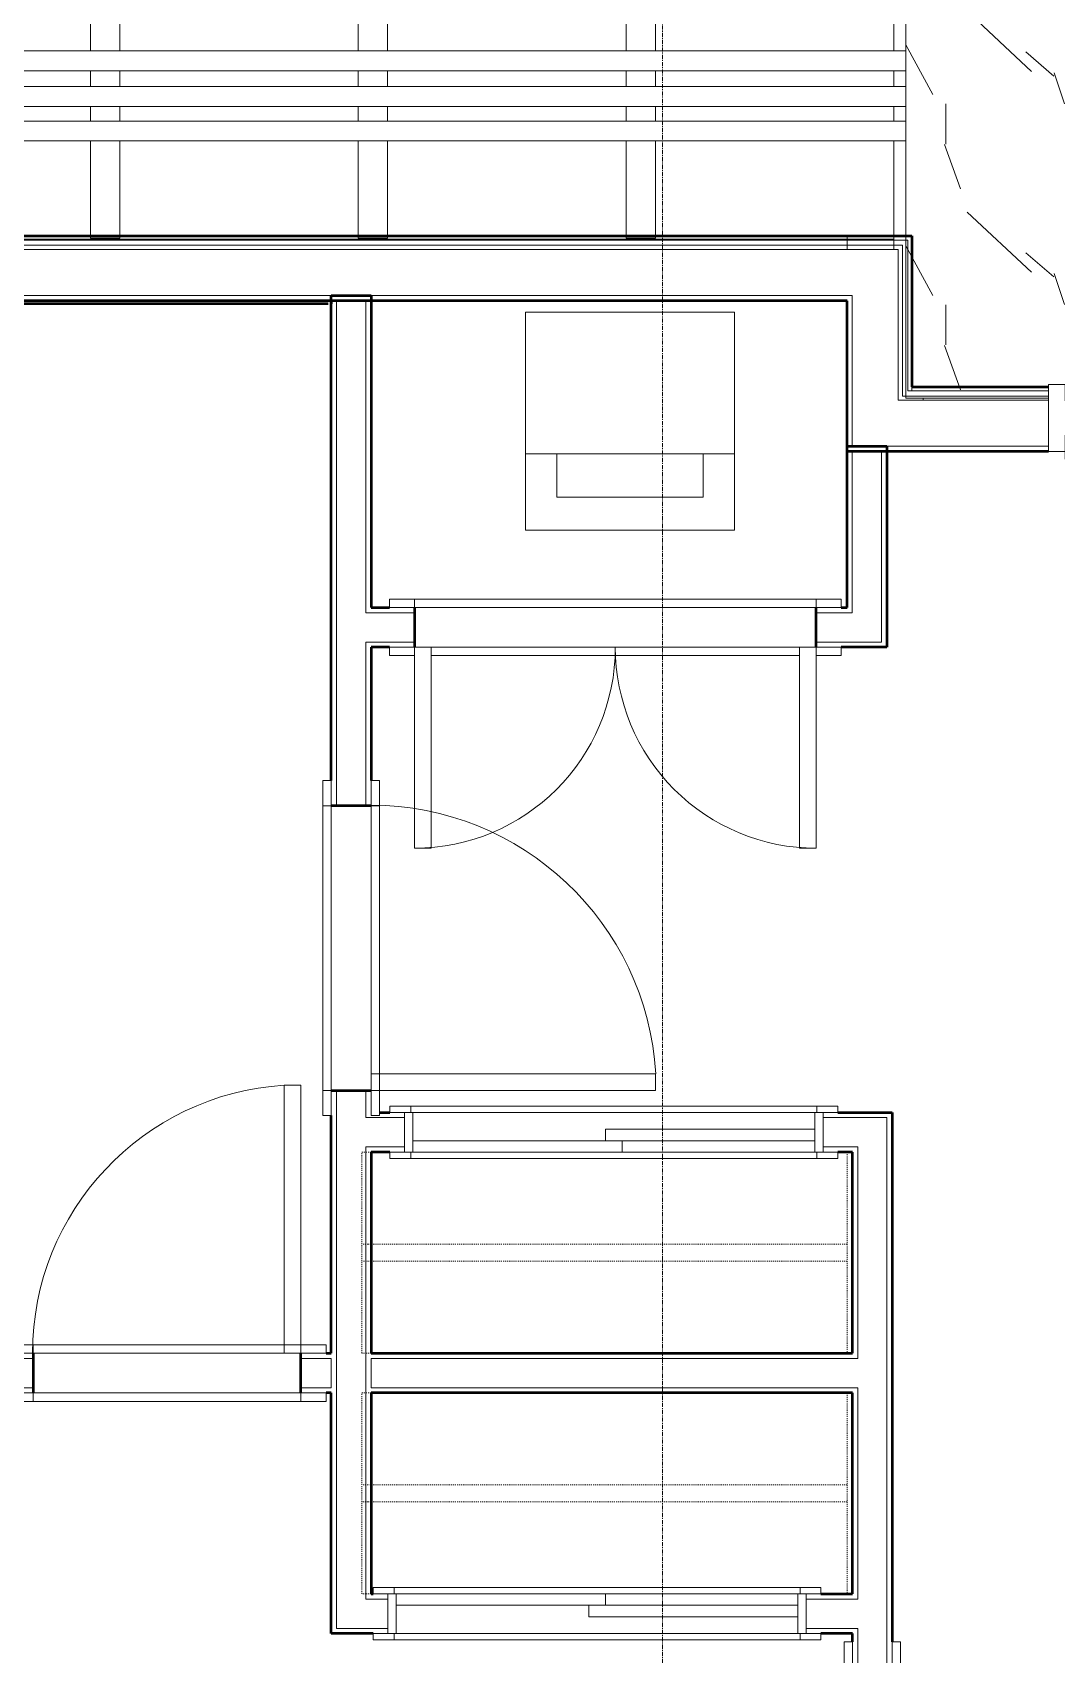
# Model space of a CAD drawing. Header units: inches. Extents: x -4218 to -1830, y 9767 to 12426.
# Drawn here: x -2902.6 to -2780.2, y 10211.7 to 10405.5 of the extents above; entities that cross this region are included whole.
import ezdxf

# ---------------------------------------------------------------- set-up
doc = ezdxf.new("R2010")
doc.units = ezdxf.units.IN
doc.header["$MEASUREMENT"] = 0
doc.linetypes.add('Dash', pattern=[0.25, 0.125, -0.125])
doc.linetypes.add('Grid Line 1_2_', pattern=[0.875, 0.5, -0.125, 0.125, -0.125])
for name, color, linetype, lineweight in [('0-1', 7, 'Continuous', 5), ('0-2', 10, 'Continuous', 9), ('A-CLNG-1', 252, 'Continuous', 9), ('A-CLNG-2', 10, 'Continuous', 9), ('A-CLNG-PATT-1', 71, 'Continuous', 13), ('A-DOOR-1', 10, 'Continuous', 9), ('A-DOOR-2', 50, 'Continuous', 20), ('A-DOOR-FRAM-1', 10, 'Continuous', 9), ('A-DOOR-FRAM-3', 50, 'Continuous', 20), ('A-FLOR-3', 192, 'Continuous', 9), ('A-WALL-1', 7, 'Continuous', 50), ('A-WALL-2', 250, 'Continuous', 13), ('A-WALL-3', 10, 'Continuous', 9), ('A-WALL-4', 252, 'Continuous', 9), ('A-WALL-5', 253, 'Continuous', 9), ('I-WALL-1', 7, 'Continuous', 50), ('I-WALL-3', 252, 'Continuous', 9), ('I-WALL-4', 253, 'Continuous', 9), ('P-PIPE-1', 10, 'Continuous', 9), ('P-SANR-FIXT-1', 10, 'Continuous', 9), ('Q-CASE-HDLN-1', 10, 'Dash', 9), ('Q-CASE-HDLN-2', 252, 'Dash', 9), ('Q-CASE-HDLN-3', 253, 'Dash', 9), ('S-BEAM', 12, 'Continuous', 9), ('S-GRID-1', 1, 'Grid Line 1_2_', 9)]:
    doc.layers.add(name, color=color, linetype=linetype, lineweight=lineweight)

# ---------------------------------------------------------------- blocks, each defined once
blk = doc.blocks.new('Stacked Washer and Dryer - 26_x25_ - Private-1372850-BACKGROUND - RCP - 2ND FLOOR')
at = {"layer": 'P-SANR-FIXT-1'}
for p, q in [((26, 12.5), (0, 12.5)), ((0, -12.5), (0, 12.5)), ((16.90625, -12.5), (16.90625, 12.5)), ((26, 12.5), (26, -12.5)), ((22.09375, 8.75), (16.90625, 8.75)), ((22.09375, -8.75), (22.09375, 8.75)), ((16.90625, -8.75), (22.09375, -8.75)), ((0, -12.5), (26, -12.5))]:
    blk.add_line(p, q, dxfattribs=at)
blk = doc.blocks.new('SWING - DOUBLE - FLUSH - 4-0 x 6-8 - DUMMY-3207496-BACKGROUND - RCP - 2ND FLOOR')
at = {"layer": 'A-DOOR-1'}
for p, q in [((-24, 3.375), (-27, 3.375)), ((-27, 2.375), (-27, 3.375)), ((-27, 2.375), (-24, 2.375)), ((-24, 2.375), (-24, 3.375)), ((22, 3.375), (-22, 3.375)), ((-22, 2.375), (22, 2.375)), ((27, 3.375), (24, 3.375)), ((24, 2.375), (24, 3.375)), ((24, 2.375), (27, 2.375)), ((27, 2.375), (27, 3.375)), ((-24, -2.375), (-27, -2.375)), ((-27, -2.375), (-27, -3.375)), ((-27, -3.375), (-24, -3.375)), ((24, -2.375), (-24, -2.375)), ((-24, -2.375), (-24, -3.375)), ((-24, -3.375), (24, -3.375)), ((27, -2.375), (24, -2.375)), ((24, -2.375), (24, -3.375)), ((24, -3.375), (27, -3.375)), ((27, -2.375), (27, -3.375))]:
    blk.add_line(p, q, dxfattribs=at)
for centre, start, end in [((-24, 2.375), 360, 90), ((24, 2.375), 90, 180)]:
    blk.add_arc(centre, 24, start, end, dxfattribs=at)
at = {"layer": 'A-DOOR-2'}
for p, q in [((-24, 2.375), (-24, 26.375)), ((-24, 26.375), (-22, 26.375)), ((-22, 26.375), (-22, 2.375)), ((24, 26.375), (22, 26.375)), ((22, 26.375), (22, 2.375)), ((24, 2.375), (24, 26.375)), ((-22, 2.375), (-24, 2.375)), ((22, 2.375), (24, 2.375))]:
    blk.add_line(p, q, dxfattribs=at)
blk = doc.blocks.new('SWING - SINGLE - FLUSH - 2-10 x 6-8 - PRIVACY-3199407-BACKGROUND - RCP - 2ND FLOOR')
at = {"layer": 'A-DOOR-1'}
blk.add_arc((17, 2.37), 34.07, 93.3657, 180, dxfattribs=at)
at = {"layer": 'A-DOOR-2'}
for p, q in [((15, 2.37), (15, 36.38)), ((17, 36.38), (15, 36.38)), ((17, 2.37), (17, 36.38)), ((17, 2.37), (15, 2.37))]:
    blk.add_line(p, q, dxfattribs=at)
at = {"layer": 'A-DOOR-FRAM-1'}
for p, q in [((-17, 3.37), (-20, 3.37)), ((-20, 2.37), (-20, 3.37)), ((-20, 2.37), (-17, 2.37)), ((17, 3.37), (-17, 3.37)), ((-17, 2.37), (-17, 3.37)), ((-17, 2.37), (17, 2.37)), ((20, 3.37), (17, 3.37)), ((17, 2.37), (17, 3.37)), ((17, 2.37), (20, 2.37)), ((20, 2.37), (20, 3.37)), ((-17, -2.38), (-20, -2.38)), ((-20, -2.38), (-20, -3.38)), ((-20, -3.38), (-17, -3.38)), ((17, -2.38), (-17, -2.38)), ((-17, -2.38), (-17, -3.38)), ((-17, -3.38), (17, -3.38)), ((20, -2.38), (17, -2.38)), ((17, -2.38), (17, -3.38)), ((17, -3.38), (20, -3.38)), ((20, -2.38), (20, -3.38))]:
    blk.add_line(p, q, dxfattribs=at)
blk = doc.blocks.new('SLIDING - FLUSH - 4-0 x 6-8-3203584-BACKGROUND - RCP - 2ND FLOOR')
at = {"layer": 'A-DOOR-1'}
for p, q in [((-26.75, 2.25), (-26.75, 3)), ((-24.25, 3), (-26.75, 3)), ((-26.75, 2.25), (-24.25, 2.25)), ((24.25, 3), (-24.25, 3)), ((-24.25, 3), (-24.25, 2.25)), ((1, 2.25), (-24, 2.25)), ((-24, 2.25), (-24, 0.88)), ((1, 2.25), (1, 0.88)), ((24.25, 2.25), (24.25, 3)), ((24.25, 3), (26.75, 3)), ((26.75, 2.25), (24.25, 2.25)), ((26.75, 3), (26.75, 2.25)), ((-24, 0.88), (1, 0.88)), ((24, 0.88), (-1, 0.88)), ((-1, 0.88), (-1, -0.5)), ((24, 0.88), (24, -0.5)), ((-1, -0.5), (24, -0.5)), ((-26.75, -3.25), (-26.75, -2.5)), ((-24.25, -2.5), (-26.75, -2.5)), ((-26.75, -3.25), (-24.25, -3.25)), ((-24.25, -2.5), (-24.25, -3.25)), ((-24.25, -3.25), (24.25, -3.25)), ((24.25, -2.5), (26.75, -2.5)), ((24.25, -3.25), (24.25, -2.5)), ((26.75, -3.25), (24.25, -3.25)), ((26.75, -2.5), (26.75, -3.25))]:
    blk.add_line(p, q, dxfattribs=at)
at = {"layer": 'A-DOOR-FRAM-1'}
for p, q in [((-24, 2.25), (-25, 2.25)), ((-25, -2.5), (-25, 2.25)), ((-24, 2.25), (-24, -2.5)), ((24, 2.25), (1, 2.25)), ((24, -2.5), (24, 2.25)), ((24, 2.25), (25, 2.25)), ((25, 2.25), (25, -2.5)), ((-25, -2.5), (-24, -2.5)), ((-24, -2.5), (24, -2.5)), ((25, -2.5), (24, -2.5))]:
    blk.add_line(p, q, dxfattribs=at)
blk = doc.blocks.new('OD_CW_Closet - OD_CW_Closet-2857485-BACKGROUND - RCP - 2ND FLOOR')
at = {"layer": 'Q-CASE-HDLN-1'}
for p, q in [((0.74, -24), (0.74, 0)), ((0.74, -11), (57.64, -11)), ((0.74, -13), (57.64, -13)), ((27.63, -24), (4.63, -24))]:
    blk.add_line(p, q, dxfattribs=at)
at = {"layer": 'Q-CASE-HDLN-2'}
for p, q in [((0.74, 0), (57.64, 0)), ((57.65, 0), (58.75, 0)), ((58.75, 0), (58.75, -24)), ((57.64, -11), (57.92, -11)), ((57.93, -11), (58.75, -11)), ((57.64, -13), (57.97, -13)), ((57.97, -13), (58.75, -13)), ((1.88, -24), (0.74, -24)), ((58.25, -24), (55.38, -24)), ((58.75, -24), (58.3, -24))]:
    blk.add_line(p, q, dxfattribs=at)
at = {"layer": 'Q-CASE-HDLN-3'}
for p, q in [((3.63, -24), (1.88, -24)), ((55.38, -24), (53.63, -24))]:
    blk.add_line(p, q, dxfattribs=at)
blk = doc.blocks.new('OD_CW_Closet - OD_CW_Closet-V7-BACKGROUND - RCP - 2ND FLOOR')
at = {"layer": 'Q-CASE-HDLN-1'}
for p, q in [((0.74, -24), (0.74, 0)), ((6.63, 0), (29.63, 0)), ((0.74, -11), (57.64, -11)), ((0.74, -13), (57.64, -13))]:
    blk.add_line(p, q, dxfattribs=at)
at = {"layer": 'Q-CASE-HDLN-2'}
for p, q in [((0.74, 0), (3.88, 0)), ((57.38, 0), (58.25, 0)), ((58.26, 0), (58.75, 0)), ((58.75, 0), (58.75, -24)), ((57.64, -11), (57.97, -11)), ((58.01, -11), (58.75, -11)), ((57.64, -13), (57.92, -13)), ((57.97, -13), (58.75, -13)), ((57.64, -24), (0.74, -24)), ((58.75, -24), (57.65, -24))]:
    blk.add_line(p, q, dxfattribs=at)
at = {"layer": 'Q-CASE-HDLN-3'}
blk.add_line((3.88, 0), (5.63, 0), dxfattribs=at)
blk = doc.blocks.new('SLIDING - FLUSH - 4-0 x 6-8-3203583-BACKGROUND - RCP - 2ND FLOOR')
at = {"layer": 'A-DOOR-1'}
for p, q in [((-26.75, 2.5), (-26.75, 3.25)), ((-24.25, 3.25), (-26.75, 3.25)), ((-26.75, 2.5), (-24.25, 2.5)), ((24.25, 3.25), (-24.25, 3.25)), ((-24.25, 3.25), (-24.25, 2.5)), ((24.25, 2.5), (24.25, 3.25)), ((24.25, 3.25), (26.75, 3.25)), ((26.75, 2.5), (24.25, 2.5)), ((26.75, 3.25), (26.75, 2.5)), ((24, 0.5), (-1, 0.5)), ((-1, 0.5), (-1, -0.88)), ((24, 0.5), (24, -0.88)), ((1, -0.88), (-24, -0.88)), ((-24, -0.88), (-24, -2.25)), ((-1, -0.88), (24, -0.88)), ((1, -0.88), (1, -2.25)), ((-26.75, -3), (-26.75, -2.25)), ((-24.25, -2.25), (-26.75, -2.25)), ((-26.75, -3), (-24.25, -3)), ((-24.25, -2.25), (-24.25, -3)), ((-24.25, -3), (24.25, -3)), ((-24, -2.25), (1, -2.25)), ((24.25, -2.25), (26.75, -2.25)), ((24.25, -3), (24.25, -2.25)), ((26.75, -3), (24.25, -3)), ((26.75, -2.25), (26.75, -3))]:
    blk.add_line(p, q, dxfattribs=at)
at = {"layer": 'A-DOOR-FRAM-1'}
for p, q in [((-25, -2.25), (-25, 2.5)), ((-24, 2.5), (-25, 2.5)), ((24, 2.5), (-24, 2.5)), ((-24, 2.5), (-24, -2.25)), ((24, -2.25), (24, 2.5)), ((24, 2.5), (25, 2.5)), ((25, 2.5), (25, -2.25)), ((-25, -2.25), (-24, -2.25)), ((1, -2.25), (24, -2.25)), ((25, -2.25), (24, -2.25))]:
    blk.add_line(p, q, dxfattribs=at)
blk = doc.blocks.new('SWING - SINGLE - FLUSH - 2-8 x 6-8 - PASSAGE-3199406-BACKGROUND - RCP - 2ND FLOOR')
at = {"layer": 'A-DOOR-1'}
blk.add_arc((16, 2.37), 32.07, 93.5759, 180, dxfattribs=at)
at = {"layer": 'A-DOOR-2'}
for p, q in [((14, 2.37), (14, 34.38)), ((16, 34.38), (14, 34.38)), ((16, 2.37), (16, 34.38)), ((16, 2.37), (14, 2.37))]:
    blk.add_line(p, q, dxfattribs=at)
at = {"layer": 'A-DOOR-FRAM-1'}
for p, q in [((-16, 3.37), (-19, 3.37)), ((-19, 2.37), (-19, 3.37)), ((-19, 2.37), (-16, 2.37)), ((16, 3.37), (-16, 3.37)), ((-16, 2.37), (-16, 3.37)), ((-16, 2.37), (16, 2.37)), ((19, 3.37), (16, 3.37)), ((16, 2.37), (16, 3.37)), ((16, 2.37), (19, 2.37)), ((19, 2.37), (19, 3.37)), ((-16, -2.38), (-19, -2.38)), ((-19, -2.38), (-19, -3.38)), ((-19, -3.38), (-16, -3.38)), ((16, -2.38), (-16, -2.38)), ((-16, -2.38), (-16, -3.38)), ((-16, -3.38), (16, -3.38)), ((19, -2.38), (16, -2.38)), ((16, -2.38), (16, -3.38)), ((16, -3.38), (19, -3.38)), ((19, -2.38), (19, -3.38))]:
    blk.add_line(p, q, dxfattribs=at)
blk = doc.blocks.new('CTR - 1st Phase - Unit Layouts_rvt-1-BACKGROUND - RCP - 2ND FLOOR')
at = {"layer": 'A-WALL-1'}
for p, q in [((-2866.9, 10316.11), (-2866.9, 10374.04)), ((-2866.9, 10374.04), (-2866.27, 10374.04)), ((-2866.27, 10374.04), (-2862.77, 10374.04)), ((-2862.77, 10374.04), (-2862.15, 10374.04)), ((-2862.15, 10374.04), (-2862.15, 10336.79)), ((-2926.9, 10373.45), (-2866.9, 10373.45)), ((-2867.27, 10373.07), (-2926.52, 10373.07)), ((-2866.9, 10373.45), (-2866.9, 10373.07)), ((-2805.27, 10336.79), (-2805.27, 10356.04)), ((-2805.27, 10356.04), (-2804.65, 10356.04)), ((-2804.65, 10356.04), (-2801.15, 10356.04)), ((-2801.15, 10356.04), (-2800.52, 10356.04)), ((-2800.52, 10356.04), (-2800.52, 10336.79)), ((-2862.15, 10336.79), (-2859.96, 10336.79)), ((-2856.96, 10336.79), (-2856.96, 10332.04)), ((-2808.96, 10332.04), (-2808.96, 10336.79)), ((-2805.96, 10336.79), (-2805.27, 10336.79)), ((-2800.52, 10336.79), (-2800.52, 10332.66)), ((-2859.96, 10332.04), (-2862.15, 10332.04)), ((-2862.15, 10332.04), (-2862.15, 10316.11)), ((-2800.52, 10332.04), (-2805.96, 10332.04)), ((-2800.52, 10332.66), (-2800.52, 10332.04)), ((-2862.15, 10313.11), (-2866.9, 10313.11)), ((-2866.9, 10279.11), (-2862.15, 10279.11)), ((-2866.9, 10247.74), (-2866.9, 10276.11)), ((-2861.15, 10276.49), (-2859.89, 10276.49)), ((-2806.39, 10276.49), (-2799.87, 10276.49)), ((-2799.87, 10276.49), (-2799.87, 10275.86)), ((-2799.87, 10275.86), (-2799.87, 10271.74)), ((-2859.89, 10271.74), (-2862.15, 10271.74)), ((-2862.15, 10271.74), (-2862.15, 10247.74)), ((-2804.62, 10271.74), (-2806.39, 10271.74)), ((-2804.62, 10247.74), (-2804.62, 10271.74)), ((-2799.87, 10271.74), (-2799.87, 10213.24)), ((-2902.52, 10247.74), (-2902.52, 10242.99)), ((-2870.52, 10242.99), (-2870.52, 10247.74)), ((-2867.52, 10247.74), (-2866.9, 10247.74)), ((-2862.15, 10247.74), (-2804.62, 10247.74)), ((-2866.9, 10242.99), (-2867.52, 10242.99)), ((-2866.9, 10214.24), (-2866.9, 10242.99)), ((-2862.15, 10242.99), (-2862.15, 10218.99)), ((-2804.62, 10242.99), (-2862.15, 10242.99)), ((-2804.62, 10218.99), (-2804.62, 10242.99)), ((-2862.15, 10218.99), (-2861.89, 10218.99)), ((-2808.39, 10218.99), (-2804.62, 10218.99)), ((-2866.27, 10214.24), (-2866.9, 10214.24)), ((-2862.15, 10214.24), (-2866.27, 10214.24)), ((-2861.89, 10214.24), (-2862.15, 10214.24)), ((-2804.62, 10214.24), (-2808.39, 10214.24)), ((-2804.62, 10213.24), (-2804.62, 10214.24))]:
    blk.add_line(p, q, dxfattribs=at)
at = {"layer": 'A-WALL-2'}
for p, q in [((-2862.77, 10373.41), (-2866.27, 10373.41)), ((-2866.27, 10373.41), (-2866.27, 10313.11)), ((-2862.77, 10373.41), (-2862.77, 10336.16)), ((-2804.65, 10355.41), (-2804.65, 10336.79)), ((-2804.65, 10355.41), (-2801.15, 10355.41)), ((-2801.15, 10355.41), (-2801.15, 10336.79)), ((-2862.77, 10336.16), (-2862.15, 10336.16)), ((-2862.15, 10336.16), (-2856.96, 10336.16)), ((-2808.96, 10336.16), (-2804.65, 10336.16)), ((-2804.65, 10336.16), (-2804.65, 10336.79)), ((-2801.15, 10336.16), (-2801.15, 10336.79)), ((-2801.15, 10332.66), (-2801.15, 10336.16)), ((-2862.77, 10332.66), (-2862.15, 10332.66)), ((-2862.77, 10332.66), (-2862.77, 10313.11)), ((-2862.15, 10332.66), (-2856.96, 10332.66)), ((-2808.96, 10332.66), (-2801.15, 10332.66)), ((-2866.27, 10279.11), (-2866.27, 10214.86)), ((-2862.77, 10279.11), (-2862.77, 10275.86)), ((-2862.77, 10275.86), (-2862.15, 10275.86)), ((-2862.15, 10275.86), (-2858.14, 10275.86)), ((-2808.14, 10275.86), (-2800.5, 10275.86)), ((-2800.5, 10272.36), (-2800.5, 10275.86)), ((-2862.77, 10272.36), (-2862.15, 10272.36)), ((-2862.77, 10272.36), (-2862.77, 10218.36)), ((-2862.15, 10272.36), (-2858.14, 10272.36)), ((-2808.14, 10272.36), (-2804, 10272.36)), ((-2804, 10271.74), (-2804, 10272.36)), ((-2804, 10247.11), (-2804, 10271.74)), ((-2800.5, 10271.74), (-2800.5, 10272.36)), ((-2800.5, 10210.24), (-2800.5, 10271.74)), ((-2902.52, 10247.11), (-2931.9, 10247.11)), ((-2866.9, 10247.11), (-2870.52, 10247.11)), ((-2866.9, 10243.61), (-2866.9, 10247.11)), ((-2866.9, 10247.11), (-2866.9, 10243.61)), ((-2862.15, 10247.11), (-2862.15, 10243.61)), ((-2804.62, 10247.11), (-2862.15, 10247.11)), ((-2862.15, 10243.61), (-2862.15, 10247.11)), ((-2804.62, 10247.11), (-2804, 10247.11)), ((-2902.52, 10243.61), (-2931.9, 10243.61)), ((-2866.9, 10243.61), (-2870.52, 10243.61)), ((-2804.62, 10243.61), (-2862.15, 10243.61)), ((-2804, 10243.61), (-2804.62, 10243.61)), ((-2804, 10218.36), (-2804, 10243.61)), ((-2862.77, 10218.36), (-2862.15, 10218.36)), ((-2860.14, 10218.36), (-2862.15, 10218.36)), ((-2804.62, 10218.36), (-2810.14, 10218.36)), ((-2804, 10218.36), (-2804.62, 10218.36)), ((-2866.27, 10214.86), (-2862.77, 10214.86)), ((-2862.77, 10214.86), (-2862.15, 10214.86)), ((-2860.14, 10214.86), (-2862.15, 10214.86)), ((-2804.62, 10214.86), (-2810.14, 10214.86)), ((-2804, 10214.86), (-2804.62, 10214.86)), ((-2804, 10210.24), (-2804, 10214.86))]:
    blk.add_line(p, q, dxfattribs=at)
at = {"layer": 'A-WALL-3'}
for p, q in [((-2808.96, 10336.79), (-2856.96, 10336.79)), ((-2854.96, 10332.04), (-2810.96, 10332.04)), ((-2866.9, 10313.11), (-2866.9, 10279.11)), ((-2862.15, 10279.11), (-2862.15, 10313.11)), ((-2870.52, 10247.74), (-2902.52, 10247.74)), ((-2902.52, 10242.99), (-2870.52, 10242.99))]:
    blk.add_line(p, q, dxfattribs=at)
at = {"layer": 'A-WALL-4'}
for p, q in [((-2856.96, 10336.79), (-2856.96, 10332.04)), ((-2808.96, 10336.79), (-2808.96, 10332.04)), ((-2866.9, 10313.11), (-2862.15, 10313.11)), ((-2866.9, 10279.11), (-2862.15, 10279.11)), ((-2902.52, 10242.99), (-2902.52, 10247.74)), ((-2870.52, 10242.99), (-2870.52, 10247.74))]:
    blk.add_line(p, q, dxfattribs=at)
at = {"layer": 'A-WALL-5'}
for p, q in [((-2858.14, 10271.74), (-2858.14, 10276.49)), ((-2808.14, 10271.74), (-2808.14, 10276.49)), ((-2860.14, 10214.24), (-2860.14, 10218.99)), ((-2810.14, 10214.24), (-2810.14, 10218.99))]:
    blk.add_line(p, q, dxfattribs=at)
at = {"layer": '0-2'}
for name, p, rotation in [('Stacked Washer and Dryer - 26_x25_ - Private-1372850-BACKGROUND - RCP - 2ND FLOOR', (-2831.21, 10372.04), 269.9999999998889), ('SWING - DOUBLE - FLUSH - 4-0 x 6-8 - DUMMY-3207496-BACKGROUND - RCP - 2ND FLOOR', (-2832.96, 10334.41), 180), ('SWING - SINGLE - FLUSH - 2-10 x 6-8 - PRIVACY-3199407-BACKGROUND - RCP - 2ND FLOOR', (-2864.52, 10296.11), 269.9999999999873), ('OD_CW_Closet - OD_CW_Closet-2857485-BACKGROUND - RCP - 2ND FLOOR', (-2804.51, 10247.74), 180), ('OD_CW_Closet - OD_CW_Closet-V7-BACKGROUND - RCP - 2ND FLOOR', (-2804.51, 10218.99), 180), ('SWING - SINGLE - FLUSH - 2-10 x 6-8 - PRIVACY-3199407-BACKGROUND - RCP - 2ND FLOOR', (-2802.25, 10193.24), 90.0000000000466)]:
    blk.add_blockref(name, p, dxfattribs=dict(at, rotation=rotation))
for name, p in [('SWING - SINGLE - FLUSH - 2-8 x 6-8 - PASSAGE-3199406-BACKGROUND - RCP - 2ND FLOOR', (-2886.52, 10245.36)), ('SLIDING - FLUSH - 4-0 x 6-8-3203583-BACKGROUND - RCP - 2ND FLOOR', (-2833.14, 10273.99)), ('SLIDING - FLUSH - 4-0 x 6-8-3203584-BACKGROUND - RCP - 2ND FLOOR', (-2835.14, 10216.74))]:
    blk.add_blockref(name, p, dxfattribs=at)
blk = doc.blocks.new('HOLLOW METAL - UNIT DOOR-2191980-BACKGROUND - RCP - 2ND FLOOR')
at = {"layer": 'A-DOOR-1'}
blk.add_arc((18, -4.125), 36, 180, 270, dxfattribs=at)
at = {"layer": 'A-DOOR-2'}
for p, q in [((16.25, -4.125), (18, -4.125)), ((16.25, -40.125), (16.25, -4.125)), ((18, -4.125), (18, -40.125)), ((18, -40.125), (16.25, -40.125))]:
    blk.add_line(p, q, dxfattribs=at)
at = {"layer": 'A-DOOR-FRAM-3'}
for p, q in [((-20, 3.875), (-18, 3.875)), ((-20, -4.125), (-20, 3.875)), ((-18, 3.875), (-18, 1.9375)), ((18, 3.875), (20, 3.875)), ((18, 1.9375), (18, 3.875)), ((20, 3.875), (20, -4.125)), ((-18, 1.9375), (-17.375, 1.9375)), ((-17.375, 1.9375), (-17.375, -2.1875)), ((17.375, 1.9375), (18, 1.9375)), ((17.375, -2.1875), (17.375, 1.9375)), ((-18, -2.1875), (-18, -4.125)), ((-17.375, -2.1875), (-18, -2.1875)), ((18, -2.1875), (17.375, -2.1875)), ((18, -4.125), (18, -2.1875)), ((-18, -4.125), (-20, -4.125)), ((20, -4.125), (18, -4.125))]:
    blk.add_line(p, q, dxfattribs=at)
blk = doc.blocks.new('CTR - 1st Phase - Common Walls_rvt-1-BACKGROUND - RCP - 2ND FLOOR')
at = {"layer": 'A-CLNG-PATT-1'}
h = blk.add_hatch(dxfattribs=at)
h.set_pattern_fill('FP_2', color=256, style=0, pattern_type=2)
h.set_pattern_definition([(108.435, (6.24, 0), (-23.9995167, 47.999875), [9.107, -66.787]), (139.399, (3.36, 8.64), (-144.0005735, 119.9994401), [4.425, -216.844]), (136.848, (24, 11.52), (-360.00235884, 335.99803914), [10.527, -515.834]), (109.983, (16.32, 18.72), (-71.99926767, 192.0004429), [5.618, -275.295]), (90, (14.4, 0), (-24, 24), [4.8, -19.2]), (118.443, (14.4, 4.8), (168.00080613, -311.999948405), [13.101, -641.971]), (84.289, (8.16, 16.32), (-24.00143285, -215.9997167), [4.824, -236.373]), (129.806, (8.64, 21.12), (96.0006462, -119.9991583), [3.749, -183.697])])
h.paths.add_polyline_path([(-2797.32, 10361.78), (-2781.2, 10361.78), (-2781.2, 10363.41), (-2779.28, 10363.41), (-2779.28, 10425.39), (-2798.23, 10425.39), (-2798.23, 10361.78), (-2797.52, 10361.78)], flags=0)
h.paths.add_polyline_path([(-2741.2, 10361.78), (-2740.88, 10361.78), (-2740.88, 10425.39), (-2779.03, 10425.39), (-2779.03, 10361.78), (-2743.2, 10361.78), (-2743.2, 10363.41), (-2741.2, 10363.41), (-2741.2, 10362.04)], flags=0)
h.paths.add_polyline_path([(-2721.68, 10382.41), (-2721.68, 10425.39), (-2740.63, 10425.39), (-2740.63, 10382.41), (-2731.29, 10382.41)], flags=0)
at = {"layer": 'A-CLNG-1'}
for p, q in [((-2798.23, 10361.78), (-2798.23, 10381.16)), ((-2781.2, 10361.78), (-2798.23, 10361.78))]:
    blk.add_line(p, q, dxfattribs=at)
at = {"layer": 'A-CLNG-2'}
blk.add_line((-2798.23, 10381.16), (-2798.23, 10425.39), dxfattribs=at)
at = {"layer": 'A-WALL-2'}
for p, q in [((-2805.27, 10380.66), (-3065.75, 10380.66)), ((-2805.27, 10380.04), (-3065.75, 10380.04)), ((-2798.65, 10380.66), (-2805.27, 10380.66)), ((-2799.15, 10380.04), (-2805.27, 10380.04)), ((-2798.65, 10380.04), (-2799.15, 10380.04)), ((-2798.02, 10380.66), (-2798.65, 10380.66)), ((-2798.65, 10362.04), (-2798.65, 10380.04)), ((-2798.02, 10362.66), (-2798.02, 10380.66)), ((-2805.27, 10379.54), (-3065.75, 10379.54)), ((-2804.65, 10379.54), (-2805.27, 10379.54)), ((-2799.15, 10379.54), (-2804.65, 10379.54)), ((-2799.15, 10361.54), (-2799.15, 10379.54)), ((-2805.27, 10374.04), (-2931.9, 10374.04)), ((-2804.65, 10374.04), (-2805.27, 10374.04)), ((-2804.65, 10356.04), (-2804.65, 10374.04)), ((-2798.02, 10362.66), (-2797.52, 10362.66)), ((-2797.52, 10362.66), (-2797.52, 10363.16)), ((-2797.52, 10362.66), (-2781.2, 10362.66)), ((-2799.15, 10361.54), (-2798.65, 10361.54)), ((-2798.65, 10362.04), (-2798.02, 10362.04)), ((-2798.65, 10361.54), (-2797.52, 10361.54)), ((-2798.02, 10362.04), (-2797.52, 10362.04)), ((-2797.52, 10362.04), (-2781.2, 10362.04)), ((-2797.52, 10361.54), (-2781.2, 10361.54)), ((-2804.65, 10356.04), (-2799.15, 10356.04)), ((-2799.15, 10356.04), (-2797.52, 10356.04)), ((-2797.52, 10356.04), (-2781.2, 10356.04))]:
    blk.add_line(p, q, dxfattribs=at)
at = {"layer": 'I-WALL-1'}
for p, q in [((-3065.75, 10381.16), (-2805.27, 10381.16)), ((-2805.27, 10381.16), (-2798.02, 10381.16)), ((-2798.02, 10381.16), (-2797.52, 10381.16)), ((-2797.52, 10381.16), (-2797.52, 10363.16)), ((-2805.27, 10373.41), (-2931.27, 10373.41)), ((-2805.27, 10355.41), (-2805.27, 10373.41)), ((-2797.52, 10363.16), (-2781.2, 10363.16)), ((-2804.65, 10355.41), (-2805.27, 10355.41)), ((-2797.52, 10355.41), (-2804.65, 10355.41)), ((-2781.2, 10355.41), (-2797.52, 10355.41))]:
    blk.add_line(p, q, dxfattribs=at)
at = {"layer": 'I-WALL-3'}
for p in [(-3065.75, 10381.16), (-2798.23, 10381.16)]:
    blk.add_line(p, (-2805.27, 10381.16), dxfattribs=at)
at = {"layer": 'I-WALL-4'}
for p, q in [((-2805.27, 10379.54), (-2805.27, 10381.16)), ((-2805.27, 10379.54), (-2805.27, 10381.16)), ((-2781.2, 10355.41), (-2781.2, 10363.16))]:
    blk.add_line(p, q, dxfattribs=at)
at = {"layer": 'P-PIPE-1'}
for p, q in [((-3435.32, 10403.25), (-2798.23, 10403.25)), ((-2798.23, 10400.87), (-3435.32, 10400.87)), ((-3435.32, 10399.01), (-2798.23, 10399.01)), ((-2798.23, 10396.63), (-3435.32, 10396.63)), ((-3435.32, 10394.88), (-2798.23, 10394.88)), ((-2798.23, 10392.5), (-3435.32, 10392.5))]:
    blk.add_line(p, q, dxfattribs=at)
at = {"layer": '0-2'}
blk.add_blockref('HOLLOW METAL - UNIT DOOR-2191980-BACKGROUND - RCP - 2ND FLOOR', (-2761.2, 10359.54), dxfattribs=at)
blk = doc.blocks.new('Dimension Lumber - LVL - 3_5X5_5-V218-BACKGROUND - RCP - 2ND FLOOR')
at = {"layer": 'S-BEAM'}
for p, q in [((-34.9, 1.75), (-34.9, -1.75)), ((-34.9, 1.75), (-34.62, 1.75)), ((-34.62, 1.75), (-23.29, 1.75)), ((-20.91, 1.75), (-19.16, 1.75)), ((-16.78, 1.75), (-14.92, 1.75)), ((-12.54, 1.75), (34.63, 1.75)), ((34.63, 1.75), (34.89, 1.75)), ((34.9, -1.75), (34.9, 1.75)), ((-34.9, -1.75), (-34.62, -1.75)), ((-34.62, -1.75), (-23.29, -1.75)), ((-20.91, -1.75), (-19.16, -1.75)), ((-16.78, -1.75), (-14.92, -1.75)), ((-12.54, -1.75), (34.63, -1.75)), ((34.63, -1.75), (34.9, -1.75))]:
    blk.add_line(p, q, dxfattribs=at)
blk = doc.blocks.new('Dimension Lumber - LVL - 3_5X5_5-V215-BACKGROUND - RCP - 2ND FLOOR')
at = {"layer": 'S-BEAM'}
for p, q in [((-34.9, 1.75), (-34.9, -1.75)), ((-34.9, 1.75), (-34.63, 1.75)), ((-34.63, 1.75), (-23.29, 1.75)), ((-20.91, 1.75), (-19.16, 1.75)), ((-16.78, 1.75), (-14.92, 1.75)), ((-12.54, 1.75), (34.63, 1.75)), ((34.63, 1.75), (34.9, 1.75)), ((34.9, -1.75), (34.9, 1.75)), ((-34.9, -1.75), (-34.63, -1.75)), ((-34.63, -1.75), (-23.29, -1.75)), ((-20.91, -1.75), (-19.16, -1.75)), ((-16.78, -1.75), (-14.92, -1.75)), ((-12.54, -1.75), (34.63, -1.75)), ((34.63, -1.75), (34.9, -1.75))]:
    blk.add_line(p, q, dxfattribs=at)
blk = doc.blocks.new('Dimension Lumber - LVL - 3_5X5_5-V219-BACKGROUND - RCP - 2ND FLOOR')
at = {"layer": 'S-BEAM'}
for p, q in [((-34.9, 1.75), (-34.9, -1.75)), ((-34.9, 1.75), (-34.62, 1.75)), ((-34.62, 1.75), (-23.29, 1.75)), ((-20.91, 1.75), (-19.16, 1.75)), ((-16.78, 1.75), (-14.92, 1.75)), ((-12.54, 1.75), (34.63, 1.75)), ((34.63, 1.75), (34.9, 1.75)), ((34.9, -1.75), (34.9, 1.75)), ((-34.9, -1.75), (-34.67, -1.75)), ((-34.62, -1.75), (-23.29, -1.75)), ((-20.91, -1.75), (-19.16, -1.75)), ((-16.78, -1.75), (-14.92, -1.75)), ((-12.54, -1.75), (34.63, -1.75)), ((34.63, -1.75), (34.9, -1.75))]:
    blk.add_line(p, q, dxfattribs=at)
blk = doc.blocks.new('Dimension Lumber - LVL - 3_5X5_5-V220-BACKGROUND - RCP - 2ND FLOOR')
at = {"layer": 'S-BEAM'}
for p, q in [((-25.78, 1.75), (-24.15, 1.75)), ((-24.15, 1.75), (-12.81, 1.75)), ((-10.44, 1.75), (-8.68, 1.75)), ((-6.31, 1.75), (-4.44, 1.75)), ((-2.07, 1.75), (45.1, 1.75)), ((45.1, 1.75), (45.37, 1.75)), ((45.37, -1.75), (45.37, 1.75)), ((-43.78, -1.75), (-43.53, -1.75)), ((20.07, -1.75), (45.1, -1.75)), ((45.1, -1.75), (45.37, -1.75))]:
    blk.add_line(p, q, dxfattribs=at)

msp = doc.modelspace()

# ---------------------------------------------------------------- linework, layer by layer
at = {"layer": 'A-FLOR-3'}
for p, q in [((-2799.67, 10380.79), (-3073.12, 10380.79)), ((-3066.37, 10379.54), (-2799.15, 10379.54)), ((-2799.15, 10379.54), (-2799.15, 10361.54)), ((-2799.15, 10361.54), (-2781.2, 10361.54))]:
    msp.add_line(p, q, dxfattribs=at)
at = {"layer": 'S-GRID-1'}
msp.add_line((-2827.32, 9836.18), (-2827.32, 12376.81), dxfattribs=at)

# ---------------------------------------------------------------- block references
at = {"layer": '0-1'}
for name in ['CTR - 1st Phase - Unit Layouts_rvt-1-BACKGROUND - RCP - 2ND FLOOR', 'CTR - 1st Phase - Common Walls_rvt-1-BACKGROUND - RCP - 2ND FLOOR']:
    msp.add_blockref(name, (0, 0), dxfattribs=at)
at = {"layer": 'S-BEAM'}
for name, p, rotation in [('Dimension Lumber - LVL - 3_5X5_5-V218-BACKGROUND - RCP - 2ND FLOOR', (-2893.92, 10415.79), 90.00000000000057), ('Dimension Lumber - LVL - 3_5X5_5-V215-BACKGROUND - RCP - 2ND FLOOR', (-2861.92, 10415.79), 90.00000000000057), ('Dimension Lumber - LVL - 3_5X5_5-V219-BACKGROUND - RCP - 2ND FLOOR', (-2829.92, 10415.79), 90.00000000000057), ('Dimension Lumber - LVL - 3_5X5_5-V220-BACKGROUND - RCP - 2ND FLOOR', (-2797.92, 10405.31), 90.00000000000064)]:
    msp.add_blockref(name, p, dxfattribs=dict(at, rotation=rotation))

doc.saveas('drawing.dxf')
